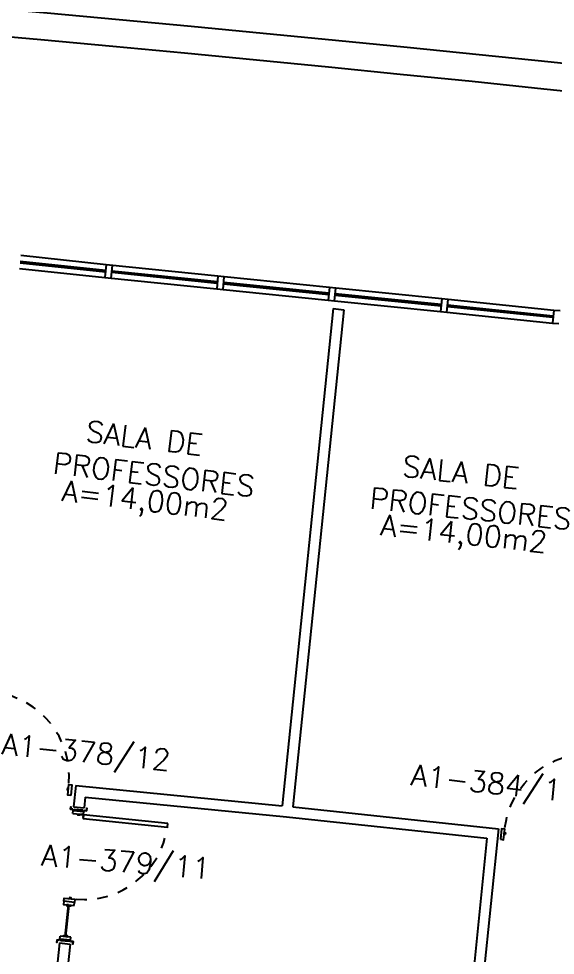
# Model space of a CAD drawing. Extents: x 26 to 324, y 73 to 188.
# Drawn here: x 215.06 to 220.12, y 114.19 to 123.03 of the extents above; entities that cross this region are included whole.
import ezdxf

# ---------------------------------------------------------------- set-up
doc = ezdxf.new("R2010")
doc.units = 0
doc.header["$LTSCALE"] = 0.01
doc.header["$MEASUREMENT"] = 0
doc.linetypes.add('HIDDEN', pattern=[0.375, 0.25, -0.125])
doc.layers.get('0').update_dxf_attribs({"linetype": 'CONTINUOUS'})
for name, color, linetype in [('AR-ALV', 2, 'CONTINUOUS'), ('AR-ALV-VT1', 2, 'CONTINUOUS'), ('AR-ESQ', 2, 'CONTINUOUS'), ('AR-POR', 1, 'CONTINUOUS'), ('AREA', 2, 'CONTINUOUS'), ('BL-ESQ-02', 62, 'CONTINUOUS'), ('BL-ESQ-PRJ', 1, 'HIDDEN'), ('DT-ESQ-VT1', 1, 'CONTINUOUS'), ('TEXTO', 2, 'CONTINUOUS')]:
    doc.layers.add(name, color=color, linetype=linetype)
doc.styles.get("Standard").update_dxf_attribs({"font": 'simplex.shx'})
doc.styles.add('UNB-100-1', font='simplex.shx', dxfattribs={"height": 0.2})

# ---------------------------------------------------------------- blocks, each defined once
blk = doc.blocks.new('pm01-p')
at = {"layer": 'BL-ESQ-02', "color": 2}
for p, q in [((0.01, 0.025), (0.01, 0.125)), ((0.04, 0.125), (0.01, 0.125)), ((0.04, 0.025), (0.04, 0.125)), ((0.04, 0.025), (0.01, 0.025))]:
    blk.add_line(p, q, dxfattribs=at)
for points in [[(0.041, 0.926), (0.041, 0.126), (0.076, 0.126), (0.076, 0.926)], [(0.04, 0.075), (0.04, 0.09), (0.05, 0.09), (0.05, 0.075)], [(0.842, 0.075), (0.842, 0.09), (0.832, 0.09), (0.832, 0.075)], [(0.872, 0.025), (0.842, 0.025), (0.842, 0.125), (0.872, 0.125)]]:
    blk.add_lwpolyline(points, close=True, dxfattribs=at)
at = {"layer": 'BL-ESQ-02', "color": 1}
for points in [[(0, 0.1275), (0, 0.15), (-0.0225, 0.15), (-0.0225, 0.1505), (0.0005, 0.1505), (0.0005, 0.1275)], [(0, 0.0225), (0, 0), (-0.0225, 0), (-0.0225, -0.0005), (0.0005, -0.0005), (0.0005, 0.0225)]]:
    blk.add_lwpolyline(points, close=True, dxfattribs=at)
at = {"layer": 'BL-ESQ-02', "color": 2}
blk.add_lwpolyline([(0.01, 0.115), (0, 0.115), (0, 0.035), (0.01, 0.035)], dxfattribs=at)
at = {"layer": 'BL-ESQ-PRJ', "color": 1}
blk.add_arc((0.041, 0.126), 0.8008, 1.00132, 87.49491, dxfattribs=at)
at = {"layer": 'DT-ESQ-VT1'}
for points in [[(0.04, 0.125), (0.04, 0.1), (0.041, 0.1), (0.041, 0.125)], [(0.041, 0.126), (0.066, 0.126), (0.066, 0.125), (0.041, 0.125)]]:
    blk.add_lwpolyline(points, close=True, dxfattribs=at)
blk = doc.blocks.new('em01-p')
at = {"layer": 'BL-ESQ-02', "color": 2}
for p, q in [((0.33, 0.003), (0.03, 0.003)), ((0.33, 0.05), (0.33, -0.05)), ((0.36, 0.05), (0.33, 0.05)), ((0.36, 0.05), (0.36, -0.05)), ((0.33, -0.003), (0.03, -0.003)), ((0.36, -0.05), (0.33, -0.05))]:
    blk.add_line(p, q, dxfattribs=at)
for points in [[(0.03, 0.05), (0, 0.05), (0, -0.05), (0.03, -0.05)], [(0.03, 0.003), (0.03, 0.018), (0.04, 0.018), (0.04, 0.003)], [(0.33, 0.003), (0.33, 0.018), (0.32, 0.018), (0.32, 0.003)], [(0.03, -0.003), (0.03, -0.018), (0.04, -0.018), (0.04, -0.003)], [(0.33, -0.003), (0.33, -0.018), (0.32, -0.018), (0.32, -0.003)]]:
    blk.add_lwpolyline(points, close=True, dxfattribs=at)
blk.add_lwpolyline([(0.36, -0.04), (0.37, -0.04), (0.37, 0.04), (0.36, 0.04)], dxfattribs=at)
at = {"layer": 'BL-ESQ-02', "color": 1}
for points in [[(0.37, 0.0525), (0.37, 0.075), (0.3925, 0.075), (0.3925, 0.0755), (0.3695, 0.0755), (0.3695, 0.0525)], [(0.37, -0.0525), (0.37, -0.075), (0.3925, -0.075), (0.3925, -0.0755), (0.3695, -0.0755), (0.3695, -0.0525)]]:
    blk.add_lwpolyline(points, close=True, dxfattribs=at)
blk = doc.blocks.new('conj pm01-p')
at = {"rotation": 180}
for name, p in [('em01-p', (-0.872, 0)), ('pm01-p', (0, 0.075))]:
    blk.add_blockref(name, p, dxfattribs=at)

msp = doc.modelspace()

# ---------------------------------------------------------------- linework, layer by layer
at = {"layer": 'AR-ALV'}
for p, q in [((218.1578, 120.3532), (218.1578, 120.3532)), ((218.0259, 120.2913), (217.5462, 115.6007)), ((218.1253, 120.2811), (217.6456, 115.5906)), ((218.0259, 120.2913), (218.1253, 120.2811)), ((215.5982, 115.7918), (215.5779, 115.5934)), ((215.5982, 115.7918), (217.5462, 115.6007)), ((215.6876, 115.6826), (215.6774, 115.5832)), ((215.6876, 115.6826), (217.586, 115.4963)), ((215.5779, 115.5934), (215.6774, 115.5832)), ((217.6456, 115.5906), (219.5847, 115.3841)), ((217.5855, 115.4964), (219.4751, 115.2952)), ((219.5847, 115.3841), (219.2057, 111.6784)), ((219.4751, 115.2952), (219.1165, 111.7885)), ((215.4465, 114.3081), (215.2209, 112.1026)), ((215.546, 114.2979), (215.3306, 112.1915)), ((215.4465, 114.3081), (215.546, 114.2979))]:
    msp.add_line(p, q, dxfattribs=at)
at = {"layer": 'AR-ALV-VT1'}
for points in [[(290.7625, 108.1952, 0.05916), (205.1266, 123.8609), (196.2044, 124.3439), (189.8092, 124.5571)], [(290.5574, 107.9755, 0.058865), (205.087, 123.613), (196.1953, 124.0941)]]:
    msp.add_lwpolyline(points, format="xyb", dxfattribs=at)
at = {"layer": 'AR-ESQ', "color": 1}
for p, q in [((215.8864, 120.7056), (215.081, 120.7912)), ((216.9398, 120.5981), (215.8861, 120.7056)), ((215.0697, 120.6701), (215.8742, 120.5862)), ((215.8733, 120.5863), (216.9276, 120.4787)), ((217.9913, 120.4908), (216.9995, 120.592)), ((216.9873, 120.4726), (217.9791, 120.3714)), ((219.0487, 120.3829), (218.0509, 120.4847)), ((218.0388, 120.3653), (219.0365, 120.2635)), ((220.1041, 120.2752), (219.1084, 120.3768)), ((219.0962, 120.2574), (220.0919, 120.1558))]:
    msp.add_line(p, q, dxfattribs=at)
at = {"layer": 'AR-ESQ', "color": 2}
for p, q in [((215.0747, 120.7239), (215.8797, 120.6399)), ((215.8809, 120.6519), (215.0758, 120.7358)), ((215.8864, 120.7056), (215.8743, 120.5871)), ((215.9339, 120.5801), (215.9461, 120.6995)), ((215.9394, 120.6338), (216.9331, 120.5324)), ((216.9343, 120.5444), (215.9406, 120.6458)), ((216.9398, 120.5981), (216.9277, 120.4796)), ((216.9995, 120.592), (216.9398, 120.5981)), ((216.9873, 120.4726), (216.9995, 120.592)), ((216.9928, 120.5263), (217.9846, 120.4252)), ((217.9858, 120.4371), (216.994, 120.5383)), ((216.9276, 120.4787), (216.9873, 120.4726)), ((217.9913, 120.4908), (217.9792, 120.3723)), ((218.0509, 120.4847), (217.9913, 120.4908)), ((218.0388, 120.3653), (218.0509, 120.4847)), ((218.0442, 120.4191), (219.042, 120.3173)), ((219.0432, 120.3292), (218.0455, 120.431)), ((217.9791, 120.3714), (218.0388, 120.3653)), ((219.0487, 120.3829), (219.0366, 120.2644)), ((219.1084, 120.3768), (219.0487, 120.3829)), ((219.0962, 120.2574), (219.1084, 120.3768)), ((220.0986, 120.2215), (219.1029, 120.3231)), ((219.0365, 120.2635), (219.0962, 120.2574)), ((219.1017, 120.3112), (220.0974, 120.2096)), ((220.1041, 120.2752), (220.092, 120.1568)), ((220.1638, 120.2691), (220.1041, 120.2752)), ((220.0919, 120.1558), (220.1516, 120.1498))]:
    msp.add_line(p, q, dxfattribs=at)
at = {"layer": 'AR-ESQ'}
for p, q in [((215.9461, 120.6995), (215.8864, 120.7056)), ((215.8742, 120.5862), (215.9339, 120.5801))]:
    msp.add_line(p, q, dxfattribs=at)

# ---------------------------------------------------------------- block references
at = {"layer": 'AR-ESQ', "rotation": 354.6342010121912}
msp.add_blockref('pm01-p', (214.6835, 115.7559), dxfattribs=at)
at = {"layer": 'AR-ESQ', "xscale": -1, "rotation": 353.6867167247373}
msp.add_blockref('pm01-p', (220.4653, 115.1647), dxfattribs=at)
at = {"layer": 'AR-POR', "rotation": 84.16072397524935}
msp.add_blockref('conj pm01-p', (215.6251, 115.5634), dxfattribs=at)

# ---------------------------------------------------------------- texts
at = {"layer": 'AREA', "char_height": 0.2, "width": 1.455937, "attachment_point": 1, "style": 'UNB-100-1'}
for insert, rotation in [((215.4822, 118.6774), 353.2701), ((218.4842, 118.3545), 353.92372)]:
    msp.add_mtext('A=14,00m2', dxfattribs=dict(at, insert=insert, rotation=rotation))
at = {"layer": 'AREA', "char_height": 0.2, "width": 1.358886, "attachment_point": 1}
for s, insert, rotation in [('A1-378/12', (214.9136, 116.2871), 354.39772), ('A1-384/12', (218.7714, 115.9969), 353.92372), ('A1-379/11', (215.2849, 115.2386), 355.30668)]:
    msp.add_mtext(s, dxfattribs=dict(at, insert=insert, rotation=rotation))
at = {"layer": 'TEXTO', "char_height": 0.2, "width": 2.145408, "attachment_point": 1, "style": 'UNB-100-1'}
for insert, rotation in [((215.4368, 119.2676), 353.2701), ((218.417, 118.9367), 353.92372)]:
    msp.add_mtext('  SALA DE\\PPROFESSORES', dxfattribs=dict(at, insert=insert, rotation=rotation))

doc.saveas('drawing.dxf')
